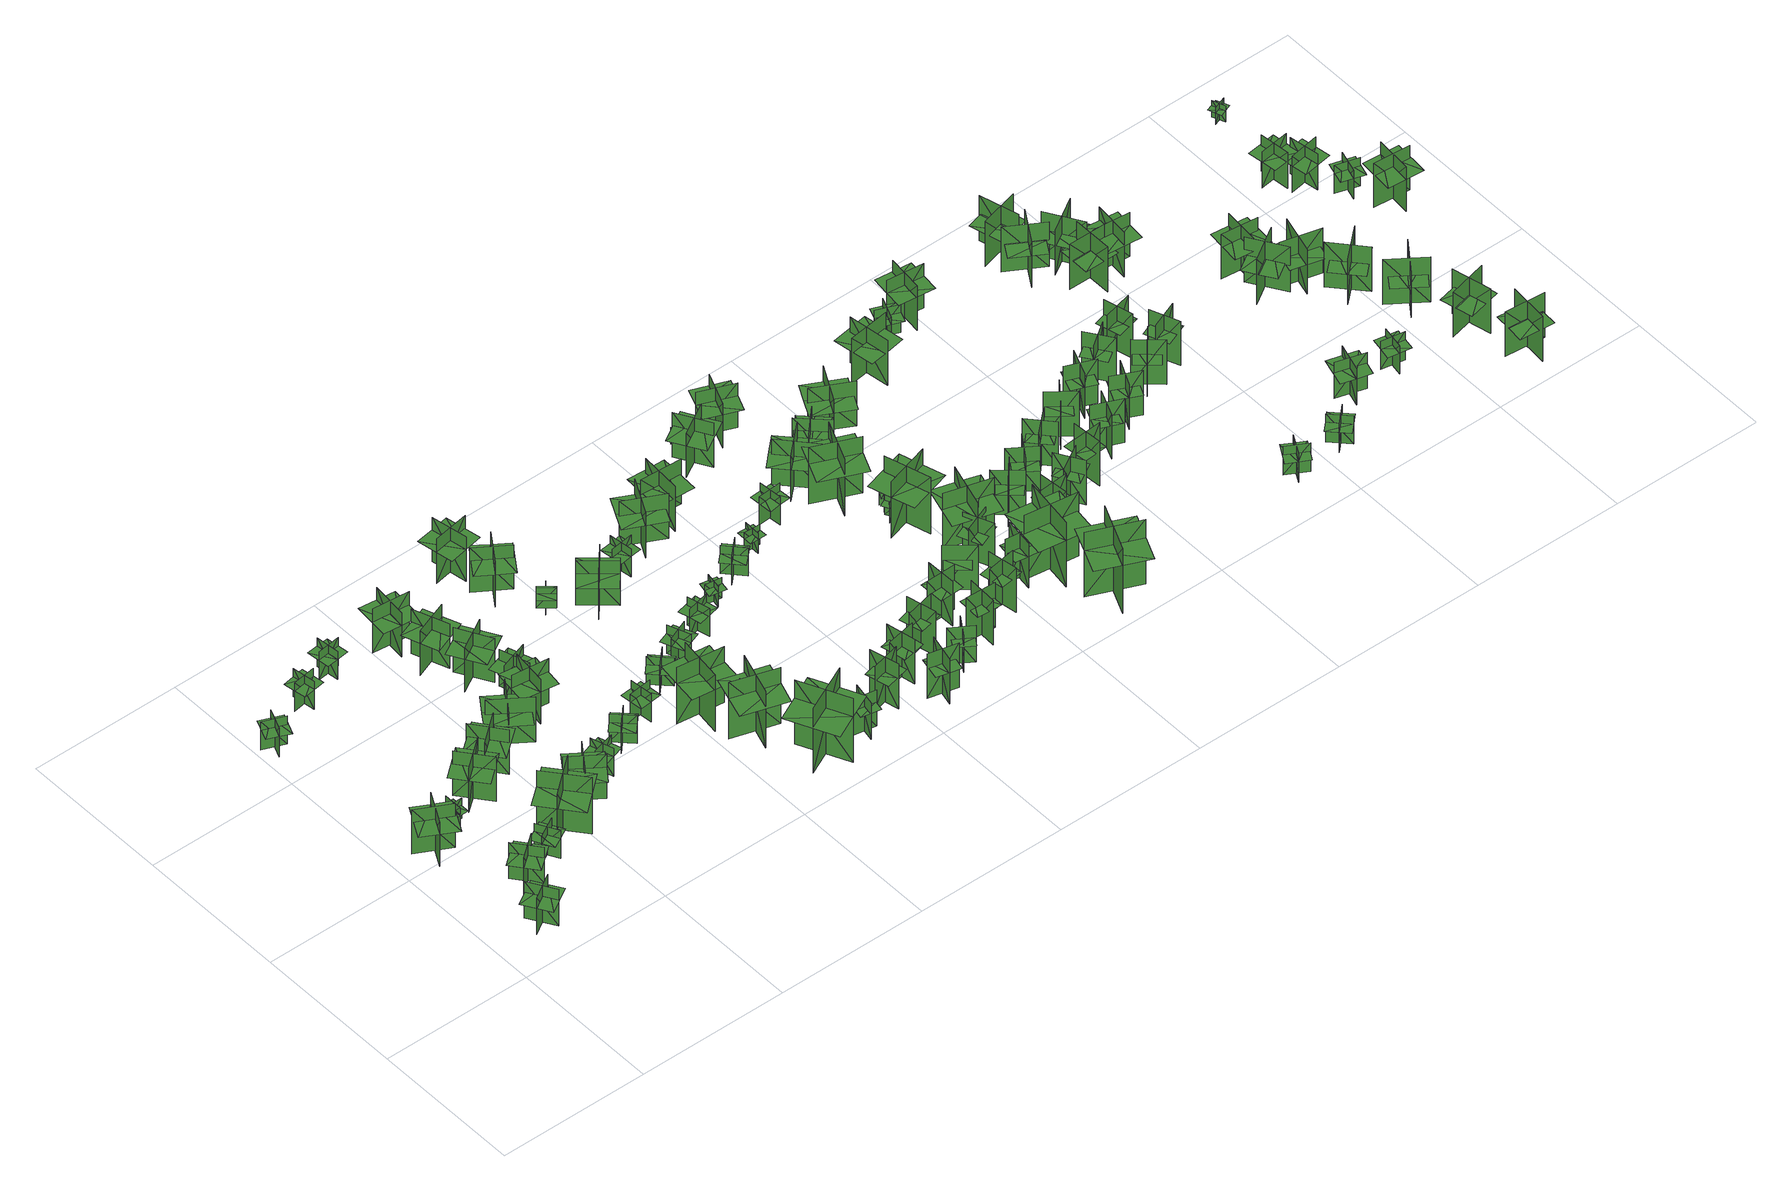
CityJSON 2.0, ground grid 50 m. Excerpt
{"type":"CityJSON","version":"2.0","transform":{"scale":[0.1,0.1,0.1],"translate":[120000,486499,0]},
"CityObjects":{
"tree1":{"type":"SolitaryVegetationObject","geometry":[{"type":"MultiSurface","lod":"1","boundaries":[[[0,1,2]],[[0,2,3]],[[4,5,6]],[[4,6,7]],[[8,9,10]],[[8,10,11]],[[8,11,12]],[[8,12,13]]]}]},
"tree2":{"type":"SolitaryVegetationObject","geometry":[{"type":"MultiSurface","lod":"1","boundaries":[[[14,15,16]],[[14,16,17]],[[18,19,20]],[[18,20,21]],[[22,23,24]],[[22,24,25]],[[22,25,26]],[[22,26,27]]]}]},
"tree3":{"type":"SolitaryVegetationObject","geometry":[{"type":"MultiSurface","lod":"1","boundaries":[[[28,29,30]],[[28,30,31]],[[32,33,34]],[[32,34,35]],[[36,37,38]],[[36,38,39]],[[36,39,40]],[[36,40,41]]]}]},
"tree4":{"type":"SolitaryVegetationObject","geometry":[{"type":"MultiSurface","lod":"1","boundaries":[[[42,43,44]],[[42,44,45]],[[46,47,48]],[[46,48,49]],[[50,51,52]],[[50,52,53]],[[50,53,54]],[[50,54,55]]]}]},
"tree5":{"type":"SolitaryVegetationObject","geometry":[{"type":"MultiSurface","lod":"1","boundaries":[[[56,57,58]],[[56,58,59]],[[60,61,62]],[[60,62,63]],[[64,65,66]],[[64,66,67]],[[64,67,68]],[[64,68,69]]]}]},
"tree6":{"type":"SolitaryVegetationObject","geometry":[{"type":"MultiSurface","lod":"1","boundaries":[[[70,71,72]],[[70,72,73]],[[74,75,76]],[[74,76,77]],[[78,79,80]],[[78,80,81]],[[78,81,82]],[[78,82,83]]]}]},
"tree7":{"type":"SolitaryVegetationObject","geometry":[{"type":"MultiSurface","lod":"1","boundaries":[[[84,85,86]],[[84,86,87]],[[88,89,90]],[[88,90,91]],[[92,93,94]],[[92,94,95]],[[92,95,96]],[[92,96,97]]]}]},
"tree8":{"type":"SolitaryVegetationObject","geometry":[{"type":"MultiSurface","lod":"1","boundaries":[[[98,99,100]],[[98,100,101]],[[102,103,104]],[[102,104,105]],[[106,107,108]],[[106,108,109]],[[106,109,110]],[[106,110,111]]]}]},
"tree9":{"type":"SolitaryVegetationObject","geometry":[{"type":"MultiSurface","lod":"1","boundaries":[[[112,113,114]],[[112,114,115]],[[116,117,118]],[[116,118,119]],[[120,121,122]],[[120,122,123]],[[120,123,124]],[[120,124,125]]]}]},
"tree10":{"type":"SolitaryVegetationObject","geometry":[{"type":"MultiSurface","lod":"1","boundaries":[[[126,127,128]],[[126,128,129]],[[130,131,132]],[[130,132,133]],[[134,135,136]],[[134,136,137]],[[134,137,138]],[[134,138,139]]]}]},
"tree11":{"type":"SolitaryVegetationObject","geometry":[{"type":"MultiSurface","lod":"1","boundaries":[[[140,141,142]],[[140,142,143]],[[144,145,146]],[[144,146,147]],[[148,149,150]],[[148,150,151]],[[148,151,152]],[[148,152,153]]]}]},
"tree12":{"type":"SolitaryVegetationObject","geometry":[{"type":"MultiSurface","lod":"1","boundaries":[[[154,155,156]],[[154,156,157]],[[158,159,160]],[[158,160,161]],[[162,163,164]],[[162,164,165]],[[162,165,166]],[[162,166,167]]]}]},
"tree13":{"type":"SolitaryVegetationObject","geometry":[{"type":"MultiSurface","lod":"1","boundaries":[[[168,169,170]],[[168,170,171]],[[172,173,174]],[[172,174,175]],[[176,177,178]],[[176,178,179]],[[176,179,180]],[[176,180,181]]]}]},
"tree14":{"type":"SolitaryVegetationObject","geometry":[{"type":"MultiSurface","lod":"1","boundaries":[[[182,183,184]],[[182,184,185]],[[186,187,188]],[[186,188,189]],[[190,191,192]],[[190,192,193]],[[190,193,194]],[[190,194,195]]]}]},
"tree15":{"type":"SolitaryVegetationObject","geometry":[{"type":"MultiSurface","lod":"1","boundaries":[[[196,197,198]],[[196,198,199]],[[200,201,202]],[[200,202,203]],[[204,205,206]],[[204,206,207]],[[204,207,208]],[[204,208,209]]]}]},
"tree16":{"type":"SolitaryVegetationObject","geometry":[{"type":"MultiSurface","lod":"1","boundaries":[[[210,211,212]],[[210,212,213]],[[214,215,216]],[[214,216,217]],[[218,219,220]],[[218,220,221]],[[218,221,222]],[[218,222,223]]]}]},
"tree17":{"type":"SolitaryVegetationObject","geometry":[{"type":"MultiSurface","lod":"1","boundaries":[[[224,225,226]],[[224,226,227]],[[228,229,230]],[[228,230,231]],[[232,233,234]],[[232,234,235]],[[232,235,236]],[[232,236,237]]]}]},
"tree18":{"type":"SolitaryVegetationObject","geometry":[{"type":"MultiSurface","lod":"1","boundaries":[[[238,239,240]],[[238,240,241]],[[242,243,244]],[[242,244,245]],[[246,247,248]],[[246,248,249]],[[246,249,250]],[[246,250,251]]]}]},
"tree19":{"type":"SolitaryVegetationObject","geometry":[{"type":"MultiSurface","lod":"1","boundaries":[[[252,253,254]],[[252,254,255]],[[256,257,258]],[[256,258,259]],[[260,261,262]],[[260,262,263]],[[260,263,264]],[[260,264,265]]]}]},
"tree20":{"type":"SolitaryVegetationObject","geometry":[{"type":"MultiSurface","lod":"1","boundaries":[[[266,267,268]],[[266,268,269]],[[270,271,272]],[[270,272,273]],[[274,275,276]],[[274,276,277]],[[274,277,278]],[[274,278,279]]]}]},
"tree21":{"type":"SolitaryVegetationObject","geometry":[{"type":"MultiSurface","lod":"1","boundaries":[[[280,281,282]],[[280,282,283]],[[284,285,286]],[[284,286,287]],[[288,289,290]],[[288,290,291]],[[288,291,292]],[[288,292,293]]]}]},
"tree22":{"type":"SolitaryVegetationObject","geometry":[{"type":"MultiSurface","lod":"1","boundaries":[[[294,295,296]],[[294,296,297]],[[298,299,300]],[[298,300,301]],[[302,303,304]],[[302,304,305]],[[302,305,306]],[[302,306,307]]]}]},
"tree23":{"type":"SolitaryVegetationObject","geometry":[{"type":"MultiSurface","lod":"1","boundaries":[[[308,309,310]],[[308,310,311]],[[312,313,314]],[[312,314,315]],[[316,317,318]],[[316,318,319]],[[316,319,320]],[[316,320,321]]]}]},
"tree24":{"type":"SolitaryVegetationObject","geometry":[{"type":"MultiSurface","lod":"1","boundaries":[[[322,323,324]],[[322,324,325]],[[326,327,328]],[[326,328,329]],[[330,331,332]],[[330,332,333]],[[330,333,334]],[[330,334,335]]]}]},
"tree25":{"type":"SolitaryVegetationObject","geometry":[{"type":"MultiSurface","lod":"1","boundaries":[[[336,337,338]],[[336,338,339]],[[340,341,342]],[[340,342,343]],[[344,345,346]],[[344,346,347]],[[344,347,348]],[[344,348,349]]]}]},
"tree26":{"type":"SolitaryVegetationObject","geometry":[{"type":"MultiSurface","lod":"1","boundaries":[[[350,351,352]],[[350,352,353]],[[354,355,356]],[[354,356,357]],[[358,359,360]],[[358,360,361]],[[358,361,362]],[[358,362,363]]]}]},
"tree27":{"type":"SolitaryVegetationObject","geometry":[{"type":"MultiSurface","lod":"1","boundaries":[[[364,365,366]],[[364,366,367]],[[368,369,370]],[[368,370,371]],[[372,373,374]],[[372,374,375]],[[372,375,376]],[[372,376,377]]]}]},
"tree28":{"type":"SolitaryVegetationObject","geometry":[{"type":"MultiSurface","lod":"1","boundaries":[[[378,379,380]],[[378,380,381]],[[382,383,384]],[[382,384,385]],[[386,387,388]],[[386,388,389]],[[386,389,390]],[[386,390,391]]]}]},
"tree29":{"type":"SolitaryVegetationObject","geometry":[{"type":"MultiSurface","lod":"1","boundaries":[[[392,393,394]],[[392,394,395]],[[396,397,398]],[[396,398,399]],[[400,401,402]],[[400,402,403]],[[400,403,404]],[[400,404,405]]]}]},
"tree30":{"type":"SolitaryVegetationObject","geometry":[{"type":"MultiSurface","lod":"1","boundaries":[[[406,407,408]],[[406,408,409]],[[410,411,412]],[[410,412,413]],[[414,415,416]],[[414,416,417]],[[414,417,418]],[[414,418,419]]]}]},
"tree31":{"type":"SolitaryVegetationObject","geometry":[{"type":"MultiSurface","lod":"1","boundaries":[[[420,421,422]],[[420,422,423]],[[424,425,426]],[[424,426,427]],[[428,429,430]],[[428,430,431]],[[428,431,432]],[[428,432,433]]]}]},
"tree32":{"type":"SolitaryVegetationObject","geometry":[{"type":"MultiSurface","lod":"1","boundaries":[[[434,435,436]],[[434,436,437]],[[438,439,440]],[[438,440,441]],[[442,443,444]],[[442,444,445]],[[442,445,446]],[[442,446,447]]]}]},
"tree33":{"type":"SolitaryVegetationObject","geometry":[{"type":"MultiSurface","lod":"1","boundaries":[[[448,449,450]],[[448,450,451]],[[452,453,454]],[[452,454,455]],[[456,457,458]],[[456,458,459]],[[456,459,460]],[[456,460,461]]]}]},
"tree34":{"type":"SolitaryVegetationObject","geometry":[{"type":"MultiSurface","lod":"1","boundaries":[[[462,463,464]],[[462,464,465]],[[466,467,468]],[[466,468,469]],[[470,471,472]],[[470,472,473]],[[470,473,474]],[[470,474,475]]]}]},
"tree35":{"type":"SolitaryVegetationObject","geometry":[{"type":"MultiSurface","lod":"1","boundaries":[[[476,477,478]],[[476,478,479]],[[480,481,482]],[[480,482,483]],[[484,485,486]],[[484,486,487]],[[484,487,488]],[[484,488,489]]]}]},
"tree36":{"type":"SolitaryVegetationObject","geometry":[{"type":"MultiSurface","lod":"1","boundaries":[[[490,491,492]],[[490,492,493]],[[494,495,496]],[[494,496,497]],[[498,499,500]],[[498,500,501]],[[498,501,502]],[[498,502,503]]]}]},
"tree37":{"type":"SolitaryVegetationObject","geometry":[{"type":"MultiSurface","lod":"1","boundaries":[[[504,505,506]],[[504,506,507]],[[508,509,510]],[[508,510,511]],[[512,513,514]],[[512,514,515]],[[512,515,516]],[[512,516,517]]]}]},
"tree38":{"type":"SolitaryVegetationObject","geometry":[{"type":"MultiSurface","lod":"1","boundaries":[[[518,519,520]],[[518,520,521]],[[522,523,524]],[[522,524,525]],[[526,527,528]],[[526,528,529]],[[526,529,530]],[[526,530,531]]]}]},
"tree39":{"type":"SolitaryVegetationObject","geometry":[{"type":"MultiSurface","lod":"1","boundaries":[[[532,533,534]],[[532,534,535]],[[536,537,538]],[[536,538,539]],[[540,541,542]],[[540,542,543]],[[540,543,544]],[[540,544,545]]]}]},
"tree40":{"type":"SolitaryVegetationObject","geometry":[{"type":"MultiSurface","lod":"1","boundaries":[[[546,547,548]],[[546,548,549]],[[550,551,552]],[[550,552,553]],[[554,555,556]],[[554,556,557]],[[554,557,558]],[[554,558,559]]]}]},
"tree41":{"type":"SolitaryVegetationObject","geometry":[{"type":"MultiSurface","lod":"1","boundaries":[[[560,561,562]],[[560,562,563]],[[564,565,566]],[[564,566,567]],[[568,569,570]],[[568,570,571]],[[568,571,572]],[[568,572,573]]]}]},
"tree42":{"type":"SolitaryVegetationObject","geometry":[{"type":"MultiSurface","lod":"1","boundaries":[[[574,575,576]],[[574,576,577]],[[578,579,580]],[[578,580,581]],[[582,583,584]],[[582,584,585]],[[582,585,586]],[[582,586,587]]]}]},
"tree43":{"type":"SolitaryVegetationObject","geometry":[{"type":"MultiSurface","lod":"1","boundaries":[[[588,589,590]],[[588,590,591]],[[592,593,594]],[[592,594,595]],[[596,597,598]],[[596,598,599]],[[596,599,600]],[[596,600,601]]]}]},
"tree44":{"type":"SolitaryVegetationObject","geometry":[{"type":"MultiSurface","lod":"1","boundaries":[[[602,603,604]],[[602,604,605]],[[606,607,608]],[[606,608,609]],[[610,611,612]],[[610,612,613]],[[610,613,614]],[[610,614,615]]]}]},
"tree45":{"type":"SolitaryVegetationObject","geometry":[{"type":"MultiSurface","lod":"1","boundaries":[[[616,617,618]],[[616,618,619]],[[620,621,622]],[[620,622,623]],[[624,625,626]],[[624,626,627]],[[624,627,628]],[[624,628,629]]]}]},
"tree46":{"type":"SolitaryVegetationObject","geometry":[{"type":"MultiSurface","lod":"1","boundaries":[[[630,631,632]],[[630,632,633]],[[634,635,636]],[[634,636,637]],[[638,639,640]],[[638,640,641]],[[638,641,642]],[[638,642,643]]]}]},
"tree47":{"type":"SolitaryVegetationObject","geometry":[{"type":"MultiSurface","lod":"1","boundaries":[[[644,645,646]],[[644,646,647]],[[648,649,650]],[[648,650,651]],[[652,653,654]],[[652,654,655]],[[652,655,656]],[[652,656,657]]]}]},
"tree48":{"type":"SolitaryVegetationObject","geometry":[{"type":"MultiSurface","lod":"1","boundaries":[[[658,659,660]],[[658,660,661]],[[662,663,664]],[[662,664,665]],[[666,667,668]],[[666,668,669]],[[666,669,670]],[[666,670,671]]]}]},
"tree49":{"type":"SolitaryVegetationObject","geometry":[{"type":"MultiSurface","lod":"1","boundaries":[[[672,673,674]],[[672,674,675]],[[676,677,678]],[[676,678,679]],[[680,681,682]],[[680,682,683]],[[680,683,684]],[[680,684,685]]]}]},
"tree50":{"type":"SolitaryVegetationObject","geometry":[{"type":"MultiSurface","lod":"1","boundaries":[[[686,687,688]],[[686,688,689]],[[690,691,692]],[[690,692,693]],[[694,695,696]],[[694,696,697]],[[694,698,699]],[[694,699,695]]]}]},
"tree51":{"type":"SolitaryVegetationObject","geometry":[{"type":"MultiSurface","lod":"1","boundaries":[[[700,701,702]],[[700,702,703]],[[704,705,706]],[[704,706,707]],[[708,709,710]],[[708,710,711]],[[708,711,712]],[[708,712,713]]]}]},
"tree52":{"type":"SolitaryVegetationObject","geometry":[{"type":"MultiSurface","lod":"1","boundaries":[[[714,715,716]],[[714,716,717]],[[718,719,720]],[[718,720,721]],[[722,723,724]],[[722,724,725]],[[722,725,726]],[[722,726,727]]]}]},
"tree53":{"type":"SolitaryVegetationObject","geometry":[{"type":"MultiSurface","lod":"1","boundaries":[[[728,729,730]],[[728,730,731]],[[732,733,734]],[[732,734,735]],[[736,737,738]],[[736,738,739]],[[736,739,740]],[[736,740,741]]]}]},
"tree54":{"type":"SolitaryVegetationObject","geometry":[{"type":"MultiSurface","lod":"1","boundaries":[[[742,743,744]],[[742,744,745]],[[746,747,748]],[[746,748,749]],[[750,751,752]],[[750,752,753]],[[750,753,754]],[[750,754,755]]]}]},
"tree55":{"type":"SolitaryVegetationObject","geometry":[{"type":"MultiSurface","lod":"1","boundaries":[[[756,757,758]],[[756,758,759]],[[760,761,762]],[[760,762,763]],[[764,765,766]],[[764,766,767]],[[764,767,768]],[[764,768,769]]]}]},
"tree56":{"type":"SolitaryVegetationObject","geometry":[{"type":"MultiSurface","lod":"1","boundaries":[[[770,771,772]],[[770,772,773]],[[774,775,776]],[[774,776,777]],[[778,779,780]],[[778,780,781]],[[778,781,782]],[[778,782,783]]]}]},
"tree57":{"type":"SolitaryVegetationObject","geometry":[{"type":"MultiSurface","lod":"1","boundaries":[[[784,785,786]],[[784,786,787]],[[788,789,790]],[[788,790,791]],[[792,793,794]],[[792,794,795]],[[792,795,796]],[[792,796,797]]]}]},
"tree58":{"type":"SolitaryVegetationObject","geometry":[{"type":"MultiSurface","lod":"1","boundaries":[[[798,799,800]],[[798,800,801]],[[802,803,804]],[[802,804,805]],[[806,807,808]],[[806,808,809]],[[806,809,810]],[[806,810,811]]]}]},
"tree59":{"type":"SolitaryVegetationObject","geometry":[{"type":"MultiSurface","lod":"1","boundaries":[[[812,813,814]],[[812,814,815]],[[816,817,818]],[[816,818,819]],[[820,821,822]],[[820,822,823]],[[820,823,824]],[[820,824,825]]]}]},
"tree60":{"type":"SolitaryVegetationObject","geometry":[{"type":"MultiSurface","lod":"1","boundaries":[[[826,827,828]],[[826,828,829]],[[830,831,832]],[[830,832,833]],[[834,835,836]],[[834,836,837]],[[834,837,838]],[[834,838,839]]]}]},
"tree61":{"type":"SolitaryVegetationObject","geometry":[{"type":"MultiSurface","lod":"1","boundaries":[[[840,841,842]],[[840,842,843]],[[844,845,846]],[[844,846,847]],[[848,849,850]],[[848,850,851]],[[848,851,852]],[[848,852,853]]]}]},
"tree62":{"type":"SolitaryVegetationObject","geometry":[{"type":"MultiSurface","lod":"1","boundaries":[[[854,855,856]],[[854,856,857]],[[858,859,860]],[[858,860,861]],[[862,863,864]],[[862,864,865]],[[862,865,866]],[[862,866,867]]]}]},
"tree63":{"type":"SolitaryVegetationObject","geometry":[{"type":"MultiSurface","lod":"1","boundaries":[[[868,869,870]],[[868,870,871]],[[872,873,874]],[[872,874,875]],[[876,877,878]],[[876,878,879]],[[876,879,880]],[[876,880,881]]]}]},
"tree64":{"type":"SolitaryVegetationObject","geometry":[{"type":"MultiSurface","lod":"1","boundaries":[[[882,883,884]],[[882,884,885]],[[886,887,888]],[[886,888,889]],[[890,891,892]],[[890,892,893]],[[890,893,894]],[[890,894,895]]]}]},
"tree65":{"type":"SolitaryVegetationObject","geometry":[{"type":"MultiSurface","lod":"1","boundaries":[[[896,897,898]],[[896,898,899]],[[900,901,902]],[[900,902,903]],[[904,905,906]],[[904,906,907]],[[904,907,908]],[[904,908,909]]]}]},
"tree66":{"type":"SolitaryVegetationObject","geometry":[{"type":"MultiSurface","lod":"1","boundaries":[[[910,911,912]],[[910,912,913]],[[914,915,916]],[[914,916,917]],[[918,919,920]],[[918,920,921]],[[918,921,922]],[[918,922,923]]]}]},
"tree67":{"type":"SolitaryVegetationObject","geometry":[{"type":"MultiSurface","lod":"1","boundaries":[[[924,925,926]],[[924,926,927]],[[928,929,930]],[[928,930,931]],[[932,933,934]],[[932,934,935]],[[932,935,936]],[[932,936,937]]]}]},
"tree68":{"type":"SolitaryVegetationObject","geometry":[{"type":"MultiSurface","lod":"1","boundaries":[[[938,939,940]],[[938,940,941]],[[942,943,944]],[[942,944,945]],[[946,947,948]],[[946,948,949]],[[946,949,950]],[[946,950,951]]]}]},
"tree69":{"type":"SolitaryVegetationObject","geometry":[{"type":"MultiSurface","lod":"1","boundaries":[[[952,953,954]],[[952,954,955]],[[956,957,958]],[[956,958,959]],[[960,961,962]],[[960,962,963]],[[960,963,964]],[[960,964,965]]]}]},
"tree70":{"type":"SolitaryVegetationObject","geometry":[{"type":"MultiSurface","lod":"1","boundaries":[[[966,967,968]],[[966,968,969]],[[970,971,972]],[[970,972,973]],[[974,975,976]],[[974,976,977]],[[974,977,978]],[[974,978,979]]]}]},
"tree71":{"type":"SolitaryVegetationObject","geometry":[{"type":"MultiSurface","lod":"1","boundaries":[[[980,981,982]],[[980,982,983]],[[984,985,986]],[[984,986,987]],[[988,989,990]],[[988,990,991]],[[988,991,992]],[[988,992,993]]]}]},
"tree72":{"type":"SolitaryVegetationObject","geometry":[{"type":"MultiSurface","lod":"1","boundaries":[[[994,995,996]],[[994,996,997]],[[998,999,1000]],[[998,1000,1001]],[[1002,1003,1004]],[[1002,1004,1005]],[[1002,1005,1006]],[[1002,1006,1007]]]}]},
"tree73":{"type":"SolitaryVegetationObject","geometry":[{"type":"MultiSurface","lod":"1","boundaries":[[[1008,1009,1010]],[[1008,1010,1011]],[[1012,1013,1014]],[[1012,1014,1015]],[[1016,1017,1018]],[[1016,1018,1019]],[[1016,1019,1020]],[[1016,1020,1021]]]}]},
"tree74":{"type":"SolitaryVegetationObject","geometry":[{"type":"MultiSurface","lod":"1","boundaries":[[[1022,1023,1024]],[[1022,1024,1025]],[[1026,1027,1028]],[[1026,1028,1029]],[[1030,1031,1032]],[[1030,1032,1033]],[[1030,1033,1034]],[[1030,1034,1035]]]}]},
"tree75":{"type":"SolitaryVegetationObject","geometry":[{"type":"MultiSurface","lod":"1","boundaries":[[[1036,1037,1038]],[[1036,1038,1039]],[[1040,1041,1042]],[[1040,1042,1043]],[[1044,1045,1046]],[[1044,1046,1047]],[[1044,1047,1048]],[[1044,1048,1049]]]}]},
"tree76":{"type":"SolitaryVegetationObject","geometry":[{"type":"MultiSurface","lod":"1","boundaries":[[[1050,1051,1052]],[[1050,1052,1053]],[[1054,1055,1056]],[[1054,1056,1057]],[[1058,1059,1060]],[[1058,1060,1061]],[[1058,1061,1062]],[[1058,1062,1063]]]}]},
"tree77":{"type":"SolitaryVegetationObject","geometry":[{"type":"MultiSurface","lod":"1","boundaries":[[[1064,1065,1066]],[[1064,1066,1067]],[[1068,1069,1070]],[[1068,1070,1071]],[[1072,1073,1074]],[[1072,1074,1075]],[[1072,1075,1076]],[[1072,1076,1077]]]}]},
"tree78":{"type":"SolitaryVegetationObject","geometry":[{"type":"MultiSurface","lod":"1","boundaries":[[[1078,1079,1080]],[[1078,1080,1081]],[[1082,1083,1084]],[[1082,1084,1085]],[[1086,1087,1088]],[[1086,1088,1089]],[[1086,1089,1090]],[[1086,1090,1091]]]}]},
"tree79":{"type":"SolitaryVegetationObject","geometry":[{"type":"MultiSurface","lod":"1","boundaries":[[[1092,1093,1094]],[[1092,1094,1095]],[[1096,1097,1098]],[[1096,1098,1099]],[[1100,1101,1102]],[[1100,1102,1103]],[[1100,1103,1104]],[[1100,1104,1105]]]}]},
"tree80":{"type":"SolitaryVegetationObject","geometry":[{"type":"MultiSurface","lod":"1","boundaries":[[[1106,1107,1108]],[[1106,1108,1109]],[[1110,1111,1112]],[[1110,1112,1113]],[[1114,1115,1116]],[[1114,1116,1117]],[[1114,1117,1118]],[[1114,1118,1119]]]}]},
"tree81":{"type":"SolitaryVegetationObject","geometry":[{"type":"MultiSurface","lod":"1","boundaries":[[[1120,1121,1122]],[[1120,1122,1123]],[[1124,1125,1126]],[[1124,1126,1127]],[[1128,1129,1130]],[[1128,1130,1131]],[[1128,1131,1132]],[[1128,1132,1133]]]}]},
"tree82":{"type":"SolitaryVegetationObject","geometry":[{"type":"MultiSurface","lod":"1","boundaries":[[[1134,1135,1136]],[[1134,1136,1137]],[[1138,1139,1140]],[[1138,1140,1141]],[[1142,1143,1144]],[[1142,1144,1145]],[[1142,1145,1146]],[[1142,1146,1147]]]}]},
"tree83":{"type":"SolitaryVegetationObject","geometry":[{"type":"MultiSurface","lod":"1","boundaries":[[[1148,1149,1150]],[[1148,1150,1151]],[[1152,1153,1154]],[[1152,1154,1155]],[[1156,1157,1158]],[[1156,1158,1159]],[[1156,1160,1161]],[[1156,1161,1157]]]}]},
"tree84":{"type":"SolitaryVegetationObject","geometry":[{"type":"MultiSurface","lod":"1","boundaries":[[[1162,1163,1164]],[[1162,1164,1165]],[[1166,1167,1168]],[[1166,1168,1169]],[[1170,1171,1172]],[[1170,1172,1173]],[[1170,1174,1175]],[[1170,1175,1171]]]}]},
"tree85":{"type":"SolitaryVegetationObject","geometry":[{"type":"MultiSurface","lod":"1","boundaries":[[[1176,1177,1178]],[[1176,1178,1179]],[[1180,1181,1182]],[[1180,1182,1183]],[[1184,1185,1186]],[[1184,1186,1187]],[[1184,1188,1189]],[[1184,1189,1185]]]}]},
"tree86":{"type":"SolitaryVegetationObject","geometry":[{"type":"MultiSurface","lod":"1","boundaries":[[[1190,1191,1192]],[[1190,1192,1193]],[[1194,1195,1196]],[[1194,1196,1197]],[[1198,1199,1200]],[[1198,1200,1201]],[[1198,1201,1202]],[[1198,1202,1203]]]}]},
"tree87":{"type":"SolitaryVegetationObject","geometry":[{"type":"MultiSurface","lod":"1","boundaries":[[[1204,1205,1206]],[[1204,1206,1207]],[[1208,1209,1210]],[[1208,1210,1211]],[[1212,1213,1214]],[[1212,1214,1215]],[[1212,1216,1217]],[[1212,1217,1213]]]}]},
"tree88":{"type":"SolitaryVegetationObject","geometry":[{"type":"MultiSurface","lod":"1","boundaries":[[[1218,1219,1220]],[[1218,1220,1221]],[[1222,1223,1224]],[[1222,1224,1225]],[[1226,1227,1228]],[[1226,1228,1229]],[[1226,1229,1230]],[[1226,1230,1231]]]}]},
"tree89":{"type":"SolitaryVegetationObject","geometry":[{"type":"MultiSurface","lod":"1","boundaries":[[[1232,1233,1234]],[[1232,1234,1235]],[[1236,1237,1238]],[[1236,1238,1239]],[[1240,1241,1242]],[[1240,1242,1243]],[[1240,1243,1244]],[[1240,1244,1245]]]}]},
"tree90":{"type":"SolitaryVegetationObject","geometry":[{"type":"MultiSurface","lod":"1","boundaries":[[[1246,1247,1248]],[[1246,1248,1249]],[[1250,1251,1252]],[[1250,1252,1253]],[[1254,1255,1256]],[[1254,1256,1257]],[[1254,1258,1259]],[[1254,1259,1255]]]}]},
"tree91":{"type":"SolitaryVegetationObject","geometry":[{"type":"MultiSurface","lod":"1","boundaries":[[[1260,1261,1262]],[[1260,1262,1263]],[[1264,1265,1266]],[[1264,1266,1267]],[[1268,1269,1270]],[[1268,1270,1271]],[[1268,1271,1272]],[[1268,1272,1273]]]}]},
"tree92":{"type":"SolitaryVegetationObject","geometry":[{"type":"MultiSurface","lod":"1","boundaries":[[[1274,1275,1276]],[[1274,1276,1277]],[[1278,1279,1280]],[[1278,1280,1281]],[[1282,1283,1284]],[[1282,1284,1285]],[[1282,1286,1287]],[[1282,1287,1283]]]}]},
"tree93":{"type":"SolitaryVegetationObject","geometry":[{"type":"MultiSurface","lod":"1","boundaries":[[[1288,1289,1290]],[[1288,1290,1291]],[[1292,1293,1294]],[[1292,1294,1295]],[[1296,1297,1298]],[[1296,1298,1299]],[[1296,1300,1301]],[[1296,1301,1297]]]}]},
"tree94":{"type":"SolitaryVegetationObject","geometry":[{"type":"MultiSurface","lod":"1","boundaries":[[[1302,1303,1304]],[[1302,1304,1305]],[[1306,1307,1308]],[[1306,1308,1309]],[[1310,1311,1312]],[[1310,1312,1313]],[[1310,1314,1315]],[[1310,1315,1311]]]}]},
"tree95":{"type":"SolitaryVegetationObject","geometry":[{"type":"MultiSurface","lod":"1","boundaries":[[[1316,1317,1318]],[[1316,1318,1319]],[[1320,1321,1322]],[[1320,1322,1323]],[[1324,1325,1326]],[[1324,1326,1327]],[[1324,1328,1329]],[[1324,1329,1325]]]}]},
"tree96":{"type":"SolitaryVegetationObject","geometry":[{"type":"MultiSurface","lod":"1","boundaries":[[[1330,1331,1332]],[[1330,1332,1333]],[[1334,1335,1336]],[[1334,1336,1337]],[[1338,1339,1340]],[[1338,1340,1341]],[[1338,1342,1343]],[[1338,1343,1339]]]}]},
"tree97":{"type":"SolitaryVegetationObject","geometry":[{"type":"MultiSurface","lod":"1","boundaries":[[[1344,1345,1346]],[[1344,1346,1347]],[[1348,1349,1350]],[[1348,1350,1351]],[[1352,1353,1354]],[[1352,1354,1355]],[[1352,1355,1356]],[[1352,1356,1357]]]}]},
"tree98":{"type":"SolitaryVegetationObject","geometry":[{"type":"MultiSurface","lod":"1","boundaries":[[[1358,1359,1360]],[[1358,1360,1361]],[[1362,1363,1364]],[[1362,1364,1365]],[[1366,1367,1368]],[[1366,1368,1369]],[[1366,1369,1370]],[[1366,1370,1371]]]}]},
"tree99":{"type":"SolitaryVegetationObject","geometry":[{"type":"MultiSurface","lod":"1","boundaries":[[[1372,1373,1374]],[[1372,1374,1375]],[[1376,1377,1378]],[[1376,1378,1379]],[[1380,1381,1382]],[[1380,1382,1383]],[[1380,1383,1384]],[[1380,1384,1385]]]}]},
"tree100":{"type":"SolitaryVegetationObject","geometry":[{"type":"MultiSurface","lod":"1","boundaries":[[[1386,1387,1388]],[[1386,1388,1389]],[[1390,1391,1392]],[[1390,1392,1393]],[[1394,1395,1396]],[[1394,1396,1397]],[[1394,1397,1398]],[[1394,1398,1399]]]}]},
"tree101":{"type":"SolitaryVegetationObject","geometry":[{"type":"MultiSurface","lod":"1","boundaries":[[[1400,1401,1402]],[[1400,1402,1403]],[[1404,1405,1406]],[[1404,1406,1407]],[[1408,1409,1410]],[[1408,1410,1411]],[[1408,1411,1412]],[[1408,1412,1413]]]}]}
},
"vertices":[
[192,90,14],[140,175,14],[140,175,153],[192,90,153],[208,155,14],[123,102,14],[123,102,153],[208,155,153],[208,155,114],[182,197,114],[97,145,114],[123,102,114],[149,60,114],[234,112,114],
[170,506,19],[63,563,19],[63,563,188],[170,506,188],[147,583,19],[90,476,19],[90,476,188],[147,583,188],[147,583,141],[94,612,141],[36,505,141],[90,476,141],[144,447,141],[201,555,141],
[265,238,20],[204,317,20],[204,317,158],[265,238,158],[274,304,20],[195,243,20],[195,243,158],[274,304,158],[274,304,120],[243,343,120],[165,282,120],[195,243,120],[226,204,120],[304,265,120],
[86,1123,10],[15,1152,10],[15,1152,118],[86,1123,118],[67,1170,10],[37,1099,10],[37,1099,118],[67,1170,118],[67,1170,87],[31,1185,87],[2,1114,87],[37,1099,87],[73,1084,87],[103,1156,87],
[232,620,16],[232,557,16],[232,557,94],[232,620,94],[197,585,16],[260,585,16],[260,585,94],[197,585,94],[228,616,69],[199,616,69],[200,553,69],[229,553,69],[258,554,69],[257,617,69],
[379,341,16],[311,304,16],[311,304,124],[379,341,124],[329,356,16],[366,288,16],[366,288,124],[329,356,124],[329,356,94],[295,338,94],[332,270,94],[366,288,94],[400,307,94],[363,375,94],
[304,674,10],[380,579,10],[380,579,180],[304,674,180],[294,594,10],[389,670,10],[389,670,180],[294,594,180],[294,594,132],[332,546,132],[427,622,132],[389,670,132],[351,717,132],[256,641,132],
[503,421,10],[383,322,10],[383,322,226],[503,421,226],[400,431,10],[499,312,10],[499,312,226],[400,431,226],[400,431,165],[340,382,165],[439,262,165],[499,312,165],[559,361,165],[460,480,165],
[232,1181,9],[220,1257,9],[220,1257,117],[232,1181,117],[263,1222,9],[186,1210,9],[186,1210,117],[263,1222,117],[263,1222,87],[256,1261,87],[180,1248,87],[186,1210,87],[193,1172,87],[269,1184,87],
[479,641,7],[404,737,7],[404,737,176],[479,641,176],[489,721,7],[394,646,7],[394,646,176],[489,721,176],[489,721,129],[452,769,129],[356,694,129],[394,646,129],[431,598,129],[527,673,129],
[601,477,9],[530,378,9],[530,378,178],[601,477,178],[521,464,9],[620,393,9],[620,393,178],[521,464,178],[521,464,131],[485,414,131],[584,343,131],[620,393,131],[655,442,131],[556,513,131],
[318,1262,8],[395,1271,8],[395,1271,116],[318,1262,116],[358,1230,8],[349,1307,8],[349,1307,116],[358,1230,116],[358,1230,86],[397,1234,86],[388,1311,86],[349,1307,86],[311,1302,86],[320,1225,86],
[616,692,7],[503,772,7],[503,772,180],[616,692,180],[597,801,7],[517,688,7],[517,688,180],[597,801,180],[614,705,124],[651,758,124],[536,836,124],[500,783,124],[464,731,124],[578,653,124],
[646,472,9],[720,493,9],[720,493,117],[646,472,117],[691,447,9],[669,521,9],[669,521,117],[691,447,117],[691,447,87],[728,458,87],[707,532,87],[669,521,87],[632,510,87],[654,436,87],
[623,802,7],[744,787,7],[744,787,176],[623,802,176],[673,738,7],[688,858,7],[688,858,176],[673,738,176],[673,738,129],[733,730,129],[749,851,129],[688,858,129],[628,866,129],[612,746,129],
[496,1244,13],[617,1232,13],[617,1232,182],[496,1244,182],[547,1181,13],[559,1302,13],[559,1302,182],[547,1181,182],[547,1181,134],[608,1175,134],[620,1296,134],[559,1302,134],[499,1309,134],[487,1187,134],
[620,1063,12],[577,1177,12],[577,1177,181],[620,1063,181],[654,1137,12],[540,1094,12],[540,1094,181],[654,1137,181],[654,1137,134],[633,1194,134],[519,1152,134],[540,1094,134],[561,1037,134],[675,1080,134],
[697,1026,10],[592,966,10],[592,966,179],[697,1026,179],[619,1048,10],[680,942,10],[680,942,179],[619,1048,179],[619,1048,132],[566,1018,132],[627,912,132],[680,942,132],[732,973,132],[672,1078,132],
[822,562,6],[768,507,6],[768,507,114],[822,562,114],[771,562,6],[826,508,6],[826,508,114],[771,562,114],[771,562,83],[744,534,83],[799,480,83],[826,508,83],[853,535,83],[798,590,83],
[682,926,8],[713,832,8],[713,832,146],[682,926,146],[651,867,8],[746,898,8],[746,898,146],[651,867,146],[651,867,108],[667,820,108],[762,851,108],[746,898,108],[731,946,108],[636,915,108],
[943,593,6],[866,585,6],[866,585,113],[943,593,113],[903,625,6],[911,548,6],[911,548,113],[903,625,113],[903,625,83],[864,621,83],[872,544,83],[911,548,83],[949,552,83],[941,629,83],
[1044,562,3],[1024,409,3],[1024,409,218],[1044,562,218],[962,500,3],[1116,480,3],[1116,480,218],[962,500,218],[962,500,158],[952,423,158],[1106,403,158],[1116,480,158],[1126,557,158],[972,576,158],
[1088,269,4],[1134,417,4],[1134,417,219],[1088,269,219],[1180,316,4],[1032,362,4],[1032,362,219],[1180,316,219],[1180,316,159],[1203,390,159],[1055,436,159],[1032,362,159],[1009,288,159],[1157,242,159],
[999,616,6],[1054,671,6],[1054,671,114],[999,616,114],[1051,616,6],[996,671,6],[996,671,114],[1051,616,114],[1051,616,83],[1078,643,83],[1024,698,83],[996,671,83],[969,643,83],[1023,588,83],
[1124,110,3],[1284,186,3],[1284,186,249],[1124,110,249],[1235,70,3],[1159,230,3],[1159,230,249],[1235,70,249],[1235,70,180],[1315,108,180],[1238,268,180],[1159,230,180],[1079,191,180],[1155,32,180],
[806,1339,17],[926,1361,17],[926,1361,186],[806,1339,186],[873,1293,17],[851,1413,17],[851,1413,186],[873,1293,186],[873,1293,139],[933,1304,139],[911,1424,139],[851,1413,139],[791,1402,139],[813,1282,139],
[958,1192,9],[857,1260,9],[857,1260,178],[958,1192,178],[943,1271,9],[874,1171,9],[874,1171,178],[943,1271,178],[943,1271,131],[893,1306,131],[824,1205,131],[874,1171,131],[925,1137,131],[993,1237,131],
[994,1097,10],[959,1055,10],[959,1055,87],[994,1097,87],[957,1094,10],[1000,1058,10],[1000,1058,87],[957,1094,87],[957,1094,65],[940,1073,65],[982,1037,65],[1000,1058,65],[1018,1080,65],[975,1115,65],
[1164,707,7],[1092,679,7],[1092,679,115],[1164,707,115],[1117,728,7],[1146,656,7],[1146,656,115],[1117,728,115],[1117,728,84],[1081,714,84],[1110,642,84],[1146,656,84],[1182,670,84],[1153,742,84],
[1329,105,7],[1344,185,7],[1344,185,146],[1329,105,146],[1374,136,7],[1374,136,146],[1294,151,146],[1294,151,7],[1371,136,101],[1377,170,101],[1313,182,101],[1307,148,101],[1300,115,101],[1364,103,101],
[1060,949,8],[1140,1041,8],[1140,1041,178],[1060,949,178],[1141,955,8],[1049,1034,8],[1049,1034,178],[1141,955,178],[1141,955,130],[1181,1001,130],[1088,1080,130],[1049,1034,130],[1009,988,130],[1102,909,130],
[1232,777,8],[1250,702,8],[1250,702,116],[1232,777,116],[1205,734,8],[1280,751,8],[1280,751,116],[1205,734,116],[1205,734,85],[1214,696,85],[1289,713,85],[1280,751,85],[1272,789,85],[1196,771,85],
[1409,184,6],[1505,208,6],[1505,208,177],[1409,184,177],[1465,150,6],[1465,150,177],[1441,246,177],[1441,246,6],[1465,154,122],[1505,164,122],[1485,241,122],[1445,231,122],[1405,221,122],[1424,144,122],
[1195,1052,9],[1272,1062,9],[1272,1062,117],[1195,1052,117],[1236,1020,9],[1226,1097,9],[1226,1097,117],[1236,1020,117],[1236,1020,87],[1274,1025,87],[1264,1102,87],[1226,1097,87],[1188,1092,87],[1198,1015,87],
[1346,779,5],[1356,833,5],[1356,833,82],[1346,779,82],[1376,800,5],[1322,809,5],[1322,809,82],[1376,800,82],[1376,800,61],[1381,827,61],[1327,836,61],[1322,809,61],[1317,782,61],[1372,772,61],
[1563,197,6],[1543,294,6],[1543,294,176],[1563,197,176],[1599,252,6],[1599,252,176],[1502,232,176],[1502,232,6],[1596,251,122],[1588,292,122],[1509,276,122],[1518,235,122],[1526,194,122],[1604,210,122],
[1550,130,7],[1646,107,7],[1646,107,177],[1550,130,177],[1584,74,7],[1584,74,177],[1607,170,177],[1607,170,7],[1585,77,122],[1625,68,122],[1644,145,122],[1604,155,122],[1563,164,122],[1545,87,122],
[1415,1073,5],[1292,1137,5],[1292,1137,177],[1415,1073,177],[1381,1178,5],[1318,1055,5],[1318,1055,177],[1381,1178,177],[1412,1086,122],[1440,1143,122],[1316,1205,122],[1288,1147,122],[1259,1090,122],[1384,1029,122],
[1485,874,6],[1429,821,6],[1429,821,113],[1485,874,113],[1434,876,6],[1487,819,6],[1487,819,113],[1434,876,113],[1434,876,83],[1406,849,83],[1459,793,83],[1487,819,83],[1515,846,83],[1462,902,83],
[1711,306,6],[1615,284,6],[1615,284,176],[1711,306,176],[1655,341,6],[1655,341,176],[1678,245,176],[1678,245,6],[1656,338,121],[1616,328,121],[1634,251,121],[1674,260,121],[1715,269,121],[1697,347,121],
[1693,142,8],[1737,210,8],[1737,210,148],[1693,142,148],[1746,153,8],[1746,153,148],[1678,197,148],[1678,197,8],[1743,154,103],[1762,183,103],[1707,218,103],[1688,190,103],[1670,161,103],[1725,126,103],
[1447,1082,6],[1456,1220,6],[1456,1220,178],[1447,1082,178],[1529,1154,6],[1391,1163,6],[1391,1163,178],[1529,1154,178],[1457,1090,123],[1521,1087,123],[1528,1225,123],[1464,1228,123],[1400,1231,123],[1393,1093,123],
[1565,868,6],[1566,923,6],[1566,923,83],[1565,868,83],[1592,893,6],[1537,894,6],[1537,894,83],[1592,893,83],[1592,893,62],[1592,921,62],[1537,922,62],[1537,894,62],[1536,867,62],[1591,866,62],
[1790,305,6],[1788,405,6],[1788,405,176],[1790,305,176],[1835,353,6],[1835,353,176],[1736,351,176],[1736,351,6],[1832,353,121],[1831,395,121],[1751,393,121],[1752,351,121],[1753,310,121],[1833,311,121],
[1875,225,7],[1776,230,7],[1776,230,178],[1875,225,178],[1831,274,7],[1831,274,178],[1826,175,178],[1826,175,7],[1831,271,123],[1790,273,123],[1786,193,123],[1827,191,123],[1869,189,123],[1873,268,123],
[1718,959,5],[1640,953,5],[1640,953,113],[1718,959,113],[1678,993,5],[1685,916,5],[1685,916,113],[1678,993,113],[1678,993,83],[1640,990,83],[1646,912,83],[1685,916,83],[1723,919,83],[1717,996,83],
[1925,439,6],[1861,363,6],[1861,363,176],[1925,439,176],[1859,434,6],[1859,434,176],[1935,369,176],[1935,369,6],[1862,431,121],[1835,400,121],[1896,348,121],[1923,379,121],[1950,411,121],[1889,463,121],
[1994,291,7],[1897,275,7],[1897,275,178],[1994,291,178],[1941,330,7],[1941,330,178],[1957,232,178],[1957,232,7],[1942,326,123],[1901,319,123],[1913,241,123],[1954,247,123],[1995,254,123],[1983,333,123],
[1691,1208,6],[1630,1313,6],[1630,1313,176],[1691,1208,176],[1712,1286,6],[1607,1225,6],[1607,1225,176],[1712,1286,176],[1712,1286,128],[1681,1339,128],[1576,1277,128],[1607,1225,128],[1638,1172,128],[1743,1234,128],
[1684,1340,12],[1641,1318,12],[1641,1318,75],[1684,1340,75],[1656,1349,12],[1656,1349,75],[1677,1306,75],[1677,1306,12],[1682,1337,51],[1645,1318,51],[1654,1300,51],[1691,1319,51],[1673,1355,51],[1636,1336,51],
[1864,953,4],[1771,1055,4],[1771,1055,177],[1864,953,177],[1869,1062,4],[1767,969,4],[1767,969,177],[1869,1062,177],[1866,966,121],[1912,1010,121],[1817,1110,121],[1770,1066,121],[1724,1022,121],[1819,922,121],
[1844,830,5],[1906,972,5],[1906,972,221],[1844,830,221],[1940,867,5],[1798,929,5],[1798,929,221],[1940,867,221],[1940,867,160],[1971,938,160],[1829,1000,160],[1798,929,160],[1767,858,160],[1909,796,160],
[2049,472,6],[1957,435,6],[1957,435,176],[2049,472,176],[1988,498,6],[1988,498,176],[2025,406,176],[2025,406,6],[1990,495,121],[1951,479,121],[1980,405,121],[2019,421,121],[2058,436,121],[2028,510,121],
[2006,338,7],[2104,325,7],[2104,325,177],[2006,338,177],[2046,285,7],[2046,285,177],[2059,384,177],[2059,384,7],[2047,289,122],[2088,284,122],[2098,363,122],[2057,368,122],[2016,373,122],[2005,294,122],
[1930,761,8],[1955,711,8],[1955,711,85],[1930,761,85],[1918,726,8],[1968,751,8],[1968,751,85],[1918,726,85],[1918,726,63],[1931,701,63],[1980,726,63],[1968,751,63],[1955,775,63],[1906,750,63],
[1936,772,5],[1979,623,5],[1979,623,220],[1936,772,220],[1885,681,5],[2034,724,5],[2034,724,220],[1885,681,220],[1885,681,160],[1907,607,160],[2056,650,160],[2034,724,160],[2013,799,160],[1864,756,160],
[1804,1362,8],[1758,1249,8],[1758,1249,177],[1804,1362,177],[1729,1331,8],[1842,1285,8],[1842,1285,177],[1729,1331,177],[1729,1331,130],[1706,1275,130],[1819,1229,130],[1842,1285,130],[1865,1342,130],[1752,1387,130],
[1964,554,5],[2113,512,5],[2113,512,220],[1964,554,220],[2013,464,5],[2056,613,5],[2056,613,220],[2013,464,220],[2013,464,160],[2088,442,160],[2131,591,160],[2056,613,160],[1982,634,160],[1939,485,160],
[1980,776,9],[1942,799,9],[1942,799,70],[1980,776,70],[1973,805,9],[1950,767,9],[1950,767,70],[1973,805,70],[1973,805,53],[1954,816,53],[1931,778,53],[1950,767,53],[1969,755,53],[1992,793,53],
[2059,320,3],[2235,295,3],[2235,295,249],[2059,320,249],[2130,225,3],[2155,400,3],[2155,400,249],[2130,225,249],[2130,225,180],[2217,213,180],[2242,388,180],[2155,400,180],[2067,413,180],[2042,238,180],
[1880,1027,5],[1959,1108,5],[1959,1108,146],[1880,1027,146],[1970,1028,5],[1889,1107,5],[1889,1107,146],[1970,1028,146],[1890,1027,101],[1928,990,101],[2006,1072,101],[1969,1108,101],[1931,1145,101],[1853,1063,101],
[2251,204,5],[2180,42,5],[2180,42,252],[2251,204,252],[2141,161,5],[2303,91,5],[2303,91,252],[2141,161,252],[2141,161,183],[2106,80,183],[2268,10,183],[2303,91,183],[2339,172,183],[2176,243,183],
[2160,507,6],[2226,581,6],[2226,581,176],[2160,507,176],[2226,511,6],[2226,511,176],[2152,577,176],[2152,577,6],[2223,513,121],[2251,544,121],[2191,597,121],[2163,566,121],[2136,535,121],[2196,482,121],
[2097,1080,6],[1975,1145,6],[1975,1145,178],[2097,1080,178],[2065,1185,6],[2000,1063,6],[2000,1063,178],[2065,1185,178],[2094,1092,123],[2123,1149,123],[2000,1212,123],[1971,1156,123],[1942,1099,123],[2065,1035,123],
[2247,473,6],[2256,374,6],[2256,374,176],[2247,473,176],[2205,422,6],[2205,422,176],[2304,431,176],[2304,431,6],[2209,422,121],[2213,381,121],[2292,389,121],[2288,430,121],[2284,471,121],[2205,464,121],
[2255,546,7],[2310,628,7],[2310,628,177],[2255,546,177],[2319,559,7],[2319,559,177],[2237,614,177],[2237,614,7],[2316,561,122],[2339,595,122],[2273,639,122],[2250,605,122],[2227,570,122],[2293,526,122],
[2378,434,6],[2327,519,6],[2327,519,176],[2378,434,176],[2394,498,6],[2394,498,176],[2309,447,176],[2309,447,6],[2391,496,122],[2370,532,122],[2302,491,122],[2323,455,122],[2344,419,122],[2413,460,122],
[2417,599,7],[2350,673,7],[2350,673,178],[2417,599,178],[2420,665,7],[2420,665,178],[2347,599,178],[2347,599,7],[2417,663,123],[2389,694,123],[2330,640,123],[2358,609,123],[2386,579,123],[2445,632,123],
[2447,567,6],[2455,468,6],[2455,468,177],[2447,567,177],[2405,517,6],[2405,517,177],[2503,525,177],[2503,525,6],[2408,517,122],[2412,476,122],[2491,482,122],[2488,524,122],[2484,565,122],[2405,559,122],
[2261,1142,12],[2241,1279,12],[2241,1279,185],[2261,1142,185],[2327,1230,12],[2190,1211,12],[2190,1211,185],[2327,1230,185],[2269,1152,129],[2332,1162,129],[2311,1299,129],[2248,1289,129],[2184,1279,129],[2206,1142,129],
[2526,724,7],[2465,646,7],[2465,646,178],[2526,724,178],[2461,716,7],[2461,716,178],[2539,655,178],[2539,655,7],[2464,714,123],[2438,681,123],[2501,632,123],[2526,665,123],[2552,697,123],[2489,746,123],
[2587,618,7],[2548,527,7],[2548,527,177],[2587,618,177],[2526,594,7],[2526,594,177],[2617,554,177],[2617,554,7],[2529,593,122],[2513,555,122],[2586,523,122],[2602,561,122],[2619,599,122],[2546,631,122],
[2395,1323,19],[2366,1251,19],[2366,1251,127],[2395,1323,127],[2348,1303,19],[2419,1274,19],[2419,1274,127],[2348,1303,127],[2348,1303,97],[2333,1267,97],[2405,1238,97],[2419,1274,97],[2434,1310,97],[2362,1339,97],
[2569,758,7],[2661,721,7],[2661,721,177],[2569,758,177],[2595,697,7],[2595,697,177],[2632,789,177],[2632,789,7],[2596,701,122],[2635,685,122],[2665,759,122],[2626,775,122],[2587,790,122],[2558,716,122],
[2474,1373,18],[2460,1252,18],[2460,1252,188],[2474,1373,188],[2410,1323,18],[2531,1309,18],[2531,1309,188],[2410,1323,188],[2410,1323,140],[2403,1263,140],[2524,1249,140],[2531,1309,140],[2538,1370,140],[2417,1383,140],
[2639,648,7],[2728,605,7],[2728,605,177],[2639,648,177],[2661,586,7],[2661,586,177],[2704,675,177],[2704,675,7],[2663,589,123],[2700,571,123],[2734,643,123],[2697,661,123],[2659,679,123],[2625,607,123],
[2868,175,8],[2935,137,8],[2935,137,116],[2868,175,116],[2882,125,8],[2919,192,8],[2919,192,116],[2882,125,116],[2882,125,86],[2915,106,86],[2953,173,86],[2919,192,86],[2886,211,86],[2848,144,86],
[2697,832,6],[2753,750,6],[2753,750,177],[2697,832,177],[2685,767,6],[2685,767,177],[2766,823,177],[2766,823,6],[2688,769,122],[2711,735,122],[2777,780,122],[2753,814,122],[2730,848,122],[2664,803,122],
[2780,722,5],[2855,657,5],[2855,657,176],[2780,722,176],[2784,656,5],[2784,656,176],[2849,731,176],[2849,731,5],[2787,659,121],[2818,632,121],[2870,692,121],[2839,719,121],[2808,746,121],[2755,686,121],
[2826,892,5],[2850,796,5],[2850,796,175],[2826,892,175],[2792,836,5],[2792,836,175],[2888,860,175],[2888,860,5],[2796,837,120],[2806,796,120],[2883,816,120],[2873,856,120],[2863,897,120],[2785,877,120],
[3041,141,11],[3097,195,11],[3097,195,119],[3041,141,119],[3093,140,11],[3039,196,11],[3039,196,119],[3093,140,119],[3093,140,89],[3120,167,89],[3066,223,89],[3039,196,89],[3011,169,89],[3065,113,89],
[2895,780,6],[2932,688,6],[2932,688,176],[2895,780,176],[2869,719,6],[2869,719,176],[2961,756,176],[2961,756,6],[2872,721,121],[2888,682,121],[2962,712,121],[2946,750,121],[2931,789,121],[2857,759,121],
[2903,1216,12],[2790,1285,12],[2790,1285,184],[2903,1216,184],[2883,1296,12],[2883,1296,184],[2814,1184,184],[2814,1184,12],[2893,1216,118],[2795,1276,118],[2767,1231,118],[2865,1170,118],[2922,1263,118],[2824,1324,118],
[2855,1289,15],[2821,1417,15],[2821,1417,187],[2855,1289,187],[2896,1361,15],[2896,1361,187],[2768,1327,187],[2768,1327,15],[2847,1296,121],[2818,1408,121],[2766,1394,121],[2795,1282,121],[2901,1310,121],[2872,1422,121],
[3024,1113,8],[2891,1113,8],[2891,1113,180],[3024,1113,180],[2964,1171,8],[2964,1171,180],[2965,1039,180],[2965,1039,8],[3015,1108,114],[2900,1108,114],[2900,1054,114],[3015,1054,114],[3015,1164,114],[2900,1163,114],
[3170,315,8],[3265,287,8],[3265,287,146],[3170,315,146],[3201,256,8],[3229,352,8],[3229,352,146],[3201,256,146],[3201,256,108],[3249,243,108],[3277,338,108],[3229,352,108],[3181,366,108],[3154,270,108],
[2914,1262,11],[2983,1149,11],[2983,1149,182],[2914,1262,182],[2895,1181,11],[2895,1181,182],[3008,1250,182],[3008,1250,11],[2923,1257,116],[2983,1159,116],[3029,1187,116],[2969,1285,116],[2875,1229,116],[2935,1130,116],
[3036,1053,11],[3049,1174,11],[3049,1174,180],[3036,1053,180],[3099,1104,11],[2978,1116,11],[2978,1116,180],[3099,1104,180],[3099,1104,133],[3106,1164,133],[2984,1176,133],[2978,1116,133],[2972,1055,133],[3093,1043,133],
[3386,352,5],[3372,276,5],[3372,276,113],[3386,352,113],[3344,323,5],[3420,309,5],[3420,309,113],[3344,323,113],[3344,323,83],[3336,285,83],[3413,271,83],[3420,309,83],[3427,347,83],[3351,361,83],
[3358,808,9],[3246,737,9],[3246,737,181],[3358,808,181],[3277,826,9],[3277,826,181],[3348,714,181],[3348,714,9],[3354,799,115],[3256,737,115],[3285,692,115],[3383,754,115],[3324,846,115],[3227,784,115],
[3354,860,13],[3233,873,13],[3233,873,183],[3354,860,183],[3303,924,13],[3291,803,13],[3291,803,183],[3303,924,183],[3303,924,135],[3243,930,135],[3230,809,135],[3291,803,135],[3352,796,135],[3364,917,135],
[3339,752,5],[3467,718,5],[3467,718,177],[3339,752,177],[3381,681,5],[3381,681,177],[3415,809,177],[3415,809,5],[3349,755,111],[3460,725,111],[3474,777,111],[3362,807,111],[3334,701,111],[3446,671,111],
[3442,580,3],[3541,668,3],[3541,668,175],[3442,580,175],[3524,576,3],[3524,576,175],[3436,675,175],[3436,675,3],[3445,589,109],[3531,666,109],[3495,706,109],[3409,630,109],[3482,548,109],[3568,625,109],
[3539,425,6],[3616,532,6],[3616,532,178],[3539,425,178],[3620,439,6],[3620,439,178],[3513,516,178],[3513,516,6],[3539,435,112],[3607,529,112],[3563,560,112],[3496,466,112],[3585,402,112],[3652,496,112],
[3707,323,5],[3578,293,5],[3578,293,176],[3707,323,176],[3637,366,5],[3637,366,176],[3666,237,176],[3666,237,5],[3700,316,111],[3588,290,111],[3600,237,111],[3712,263,111],[3688,370,111],[3575,344,111],
[3773,132,2],[3641,144,2],[3641,144,173],[3773,132,173],[3719,196,2],[3719,196,173],[3707,64,173],[3707,64,2],[3764,128,108],[3649,138,108],[3644,85,108],[3759,74,108],[3769,183,108],[3654,194,108],
[3590,1126,16],[3602,1027,16],[3602,1027,154],[3590,1126,154],[3549,1074,16],[3647,1086,16],[3647,1086,154],[3549,1074,154],[3549,1074,115],[3555,1025,115],[3654,1037,115],[3647,1086,115],[3641,1136,115],[3543,1123,115],
[3663,972,12],[3647,1070,12],[3647,1070,150],[3663,972,150],[3702,1026,12],[3604,1010,12],[3604,1010,150],[3702,1026,150],[3702,1026,112],[3694,1075,112],[3595,1059,112],[3604,1010,112],[3612,960,112],[3710,977,112],
[3766,913,8],[3691,935,8],[3691,935,116],[3766,913,116],[3741,959,8],[3719,885,8],[3719,885,116],[3741,959,116],[3741,959,86],[3704,970,86],[3682,896,86],[3719,885,86],[3756,873,86],[3778,948,86],
[3612,1347,18],[3654,1363,18],[3654,1363,80],[3612,1347,80],[3639,1335,18],[3623,1376,18],[3623,1376,80],[3639,1335,80],[3639,1335,62],[3660,1343,62],[3644,1384,62],[3623,1376,62],[3603,1369,62],[3618,1327,62],
[3863,816,4],[3742,826,4],[3742,826,173],[3863,816,173],[3811,878,4],[3801,757,4],[3801,757,173],[3811,878,173],[3811,878,126],[3750,883,126],[3740,762,126],[3801,757,126],[3861,752,126],[3872,873,126]
]}
